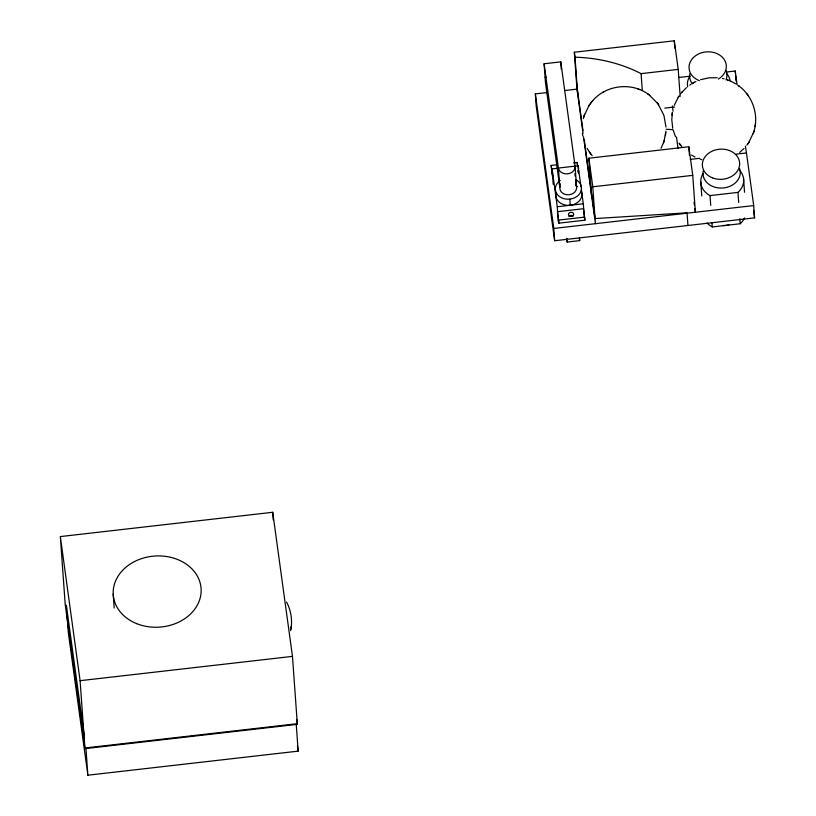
<?xml version="1.0" encoding="UTF-8"?>
<svg xmlns="http://www.w3.org/2000/svg" width="816" height="816" viewBox="0 0 816 816"><rect width="100%" height="100%" fill="white"/><g stroke="black" fill="none" stroke-linecap="round" stroke-linejoin="round"><path stroke-width="1.22" d="M290.618 630.666C292.709 621.037 291.21 610.715 286.538 602.035M664.071 141.127L665.948 131.141M672.241 113.557L672.404 112.373L671.792 119.738L672.731 128.285M753.709 132.11C759.319 115.301 752.658 95.431 738.072 85.374M290.935 629.034L291.098 627.851M291.159 627.382L291.332 626.198M665.428 135.629L665.591 134.456M665.652 133.987L665.815 132.804M672.007 115.209L672.18 114.026M755.065 126.613L755.228 125.44M755.29 124.97L755.453 123.787M583.348 118.616L584.123 115.903M584.287 115.413L589.06 105.499M661.062 148.288L663.908 141.617M748.762 142.514L753.545 132.6M583.766 117.004L584.633 114.322M663.561 142.708L664.428 140.026M753.199 133.691L754.055 131.009M674.261 105.305L678.698 96.482M589.417 104.968L591.6 102.041M746.854 145.217L748.405 143.045M588.489 106.366L589.978 104.132M678.116 97.349L679.055 95.951M747.854 143.881L749.343 141.647M592.049 101.49C605.309 84.986 631.502 81.671 648.445 94.391M681.686 92.473L686.45 87.638M590.978 102.796L592.651 100.766M680.605 93.779L682.278 91.749M744.059 148.471L739.704 152.419M689.693 85.139L691.07 84.211M692.498 83.334L695.956 81.508M693.049 83.038L694.477 82.243M602.861 92.351L603.412 92.055M700.618 79.662L708.971 77.826L717.213 77.714M583.022 133.13L576.983 89.117L574.342 52.234L674.291 40.8L678.218 69.391L680.156 96.441M560.276 183.763A8.384 6.783 -4.1 0 0 559.766 186.966L545.465 82.681L544.109 63.77L560.776 61.863L575.066 166.148L576.422 185.059A8.384 6.783 -4.1 0 0 575.851 183.243M574.342 52.234L575.025 57.202A134.212 108.579 -4.1 0 1 641.09 73.644L678.218 69.391M745.406 146.135A41.942 1.285 83.5 0 0 746.477 152.949L753.698 205.571L754.576 217.862L554.666 240.74L536.214 106.182L535.337 93.891L546.689 92.585M564.366 90.566L576.983 89.117M678.667 77.489L689.979 76.194M726.444 72.022L735.247 71.012L737.134 84.793M664.775 108.12L674.669 106.988M591.508 195.085L588.866 158.202L688.826 146.768L692.743 175.358L695.385 212.242L694.875 208.508M552.667 176.899L551.157 165.424L557.359 164.72M573.475 162.874L577.187 162.445L577.687 166.056M553.197 184.273L552.095 168.902L558.287 168.198M574.403 166.352L578.126 165.923L581.023 187.048M552.534 176.909L552.442 173.818M690.254 159.385L699.628 158.314M736.073 154.142L746.477 152.949M583.532 136.904L595.435 223.676L592.783 186.793L692.743 175.358M558.878 223.166L557.501 211.681L583.532 208.702L584.909 220.187L558.878 223.166L557.726 214.751L557.277 206.754L583.307 203.765L581.359 189.526M703.035 173.604A21.491 17.391 -4.1 0 0 710.032 195.595L737.97 192.392A21.491 17.391 -4.1 0 0 739.541 170.248M558.654 220.096L584.684 217.117M554.666 240.74L553.778 228.449L753.698 205.571M566.692 238.445L567.181 242.046L579.676 240.618L579.503 238.16M707.125 223.013A21.491 17.391 -4.1 0 0 712.276 226.94L740.214 223.747A21.491 17.391 -4.1 0 0 744.59 217.872M60.333 536.581L272.717 512.285L292.475 656.38L297.34 724.333L84.956 748.639L65.209 604.534L60.333 536.581L80.09 680.687L84.956 748.639M80.09 680.687L292.475 656.38M87.873 775.2L298.156 751.138L296.198 723.823L85.925 747.884L87.873 775.2L68.32 632.533L66.361 605.217L84.538 737.786M666.111 129.244L672.486 129.632M722.456 78.479L724.088 78.856M700.199 159.181L701.77 159.691M729.382 80.59L727.27 79.805L727.801 80.009M637.633 88.822L638.163 89.026M639.173 89.393L639.754 89.607M730.932 81.243L735.991 83.956M695.028 157.039L691.468 155.04M738.715 85.833L739.439 86.363M649.077 94.85L657.727 103.489M647.751 93.881L649.801 95.38M680.105 144.524L681.788 146.666M590.468 153.541L592.161 155.683M746.732 93.616L747.364 94.472M747.701 94.952L748.354 95.829M658.073 103.969L663.918 115.362L665.999 127.072M679.759 144.044L679.106 143.167L680.728 145.381M587.163 148.39L590.121 153.061M657.094 102.632L658.716 104.846M589.478 152.184L591.1 154.397M675.546 136.843L673.108 129.907M582.859 136.119L582.451 133.283M753.545 210.324L754.576 217.862M694.028 202.297L694.365 204.785M672.374 105.937L673.078 111.211M588.866 158.202L592.783 186.793M576.616 84.007L582.991 130.54M584.205 139.342L595.068 218.566L687.031 212.813L687.939 225.491M578.075 170.33L578.401 172.727M583.919 212.976L584.909 220.187M574.872 173.747L575.219 176.266M575.739 180.03L576.422 185.059M579.35 238.211L579.676 240.618M544.109 63.77L558.409 168.055L559.766 186.966M552.095 168.902L557.277 206.754M551.157 165.424L552.31 173.839M535.337 93.891L553.778 228.449M296.657 719.324L297.34 724.333M297.463 746.089L298.156 751.138M743.56 178.51L744.539 192.229M735.247 71.012L735.42 73.471M735.604 75.929L735.95 80.845M737.97 192.392L738.684 202.429M739.857 218.729L740.214 223.747M710.032 195.595L710.736 205.387M711.991 223.023L712.276 226.94M700.74 181.703L701.77 195.942M688.826 146.768L689.438 155.377M674.291 40.8L674.822 48.175M641.09 73.644L642.243 89.78M575.025 57.202L577.667 94.085M583.307 203.765L583.94 212.568M578.126 165.923L578.575 172.217M578.34 170.86L578.493 172.91M577.187 162.445L577.412 165.526M560.776 61.863L561.316 69.431M569.854 199.114L570.292 205.265M566.916 238.354L567.181 242.046M558.205 219.657L558.379 222.115M272.717 512.285L273.258 519.833M113.189 594.058L114.189 608.002M678.014 148.379A41.942 1.285 83.5 0 1 676.535 137.068M728.943 224.757A11.006 8.905 -4.1 0 1 722.925 225.44M739.694 168.739A18.666 15.096 -4.1 0 1 722.364 188.047A18.666 15.096 -4.1 0 1 703.28 170.779M687.664 86.924A21.491 17.391 -4.1 0 1 689.693 76.296M726.872 73.726A21.491 17.391 -4.1 0 1 730.218 81.212M725.975 70.411A18.666 15.096 -4.1 0 1 726.005 79.948M692.294 83.813A18.666 15.096 -4.1 0 1 689.938 73.481M699.383 80.672A18.666 15.096 -4.1 0 1 692.58 58.436A18.666 15.096 -4.1 0 1 720.977 56.008A18.666 15.096 -4.1 0 1 718.355 79.05M575.647 184.64A8.384 6.783 -4.1 0 1 569.16 194.728A8.384 6.783 -4.1 0 1 560.153 186.405M545.088 77.296A130.285 105.407 -4.1 0 1 546.23 77.102M581.38 191.342A13.107 10.608 -4.1 0 1 569.446 205.336A13.107 10.608 -4.1 0 1 556.033 192.902M576.198 185.783A13.107 10.608 -4.1 0 1 577.636 186.66M575.759 179.632A13.107 10.608 -4.1 0 1 578.473 195.146A13.107 10.608 -4.1 0 1 559.072 196.268A13.107 10.608 -4.1 0 1 560.215 180.53M568.976 216.566A2.621 2.122 -4.1 0 1 573.148 215.914M575.066 166.148L558.409 168.055A8.384 6.783 -4.1 0 0 567.661 173.828A8.384 6.783 -4.1 0 0 575.066 166.148M136.66 623.638A44.033 35.629 -4.1 0 0 201.124 589.111A44.033 35.629 -4.1 0 0 133.691 562A44.033 35.629 -4.1 0 0 136.66 623.638M712.327 177.827A18.666 15.096 -4.1 0 0 739.643 163.19A18.666 15.096 -4.1 0 0 711.073 151.694A18.666 15.096 -4.1 0 0 712.327 177.827M569.833 216.291A2.621 2.122 -4.1 0 0 573.709 214.292A2.621 2.122 -4.1 0 0 569.741 212.619A2.621 2.122 -4.1 0 0 569.833 216.291"/></g></svg>
